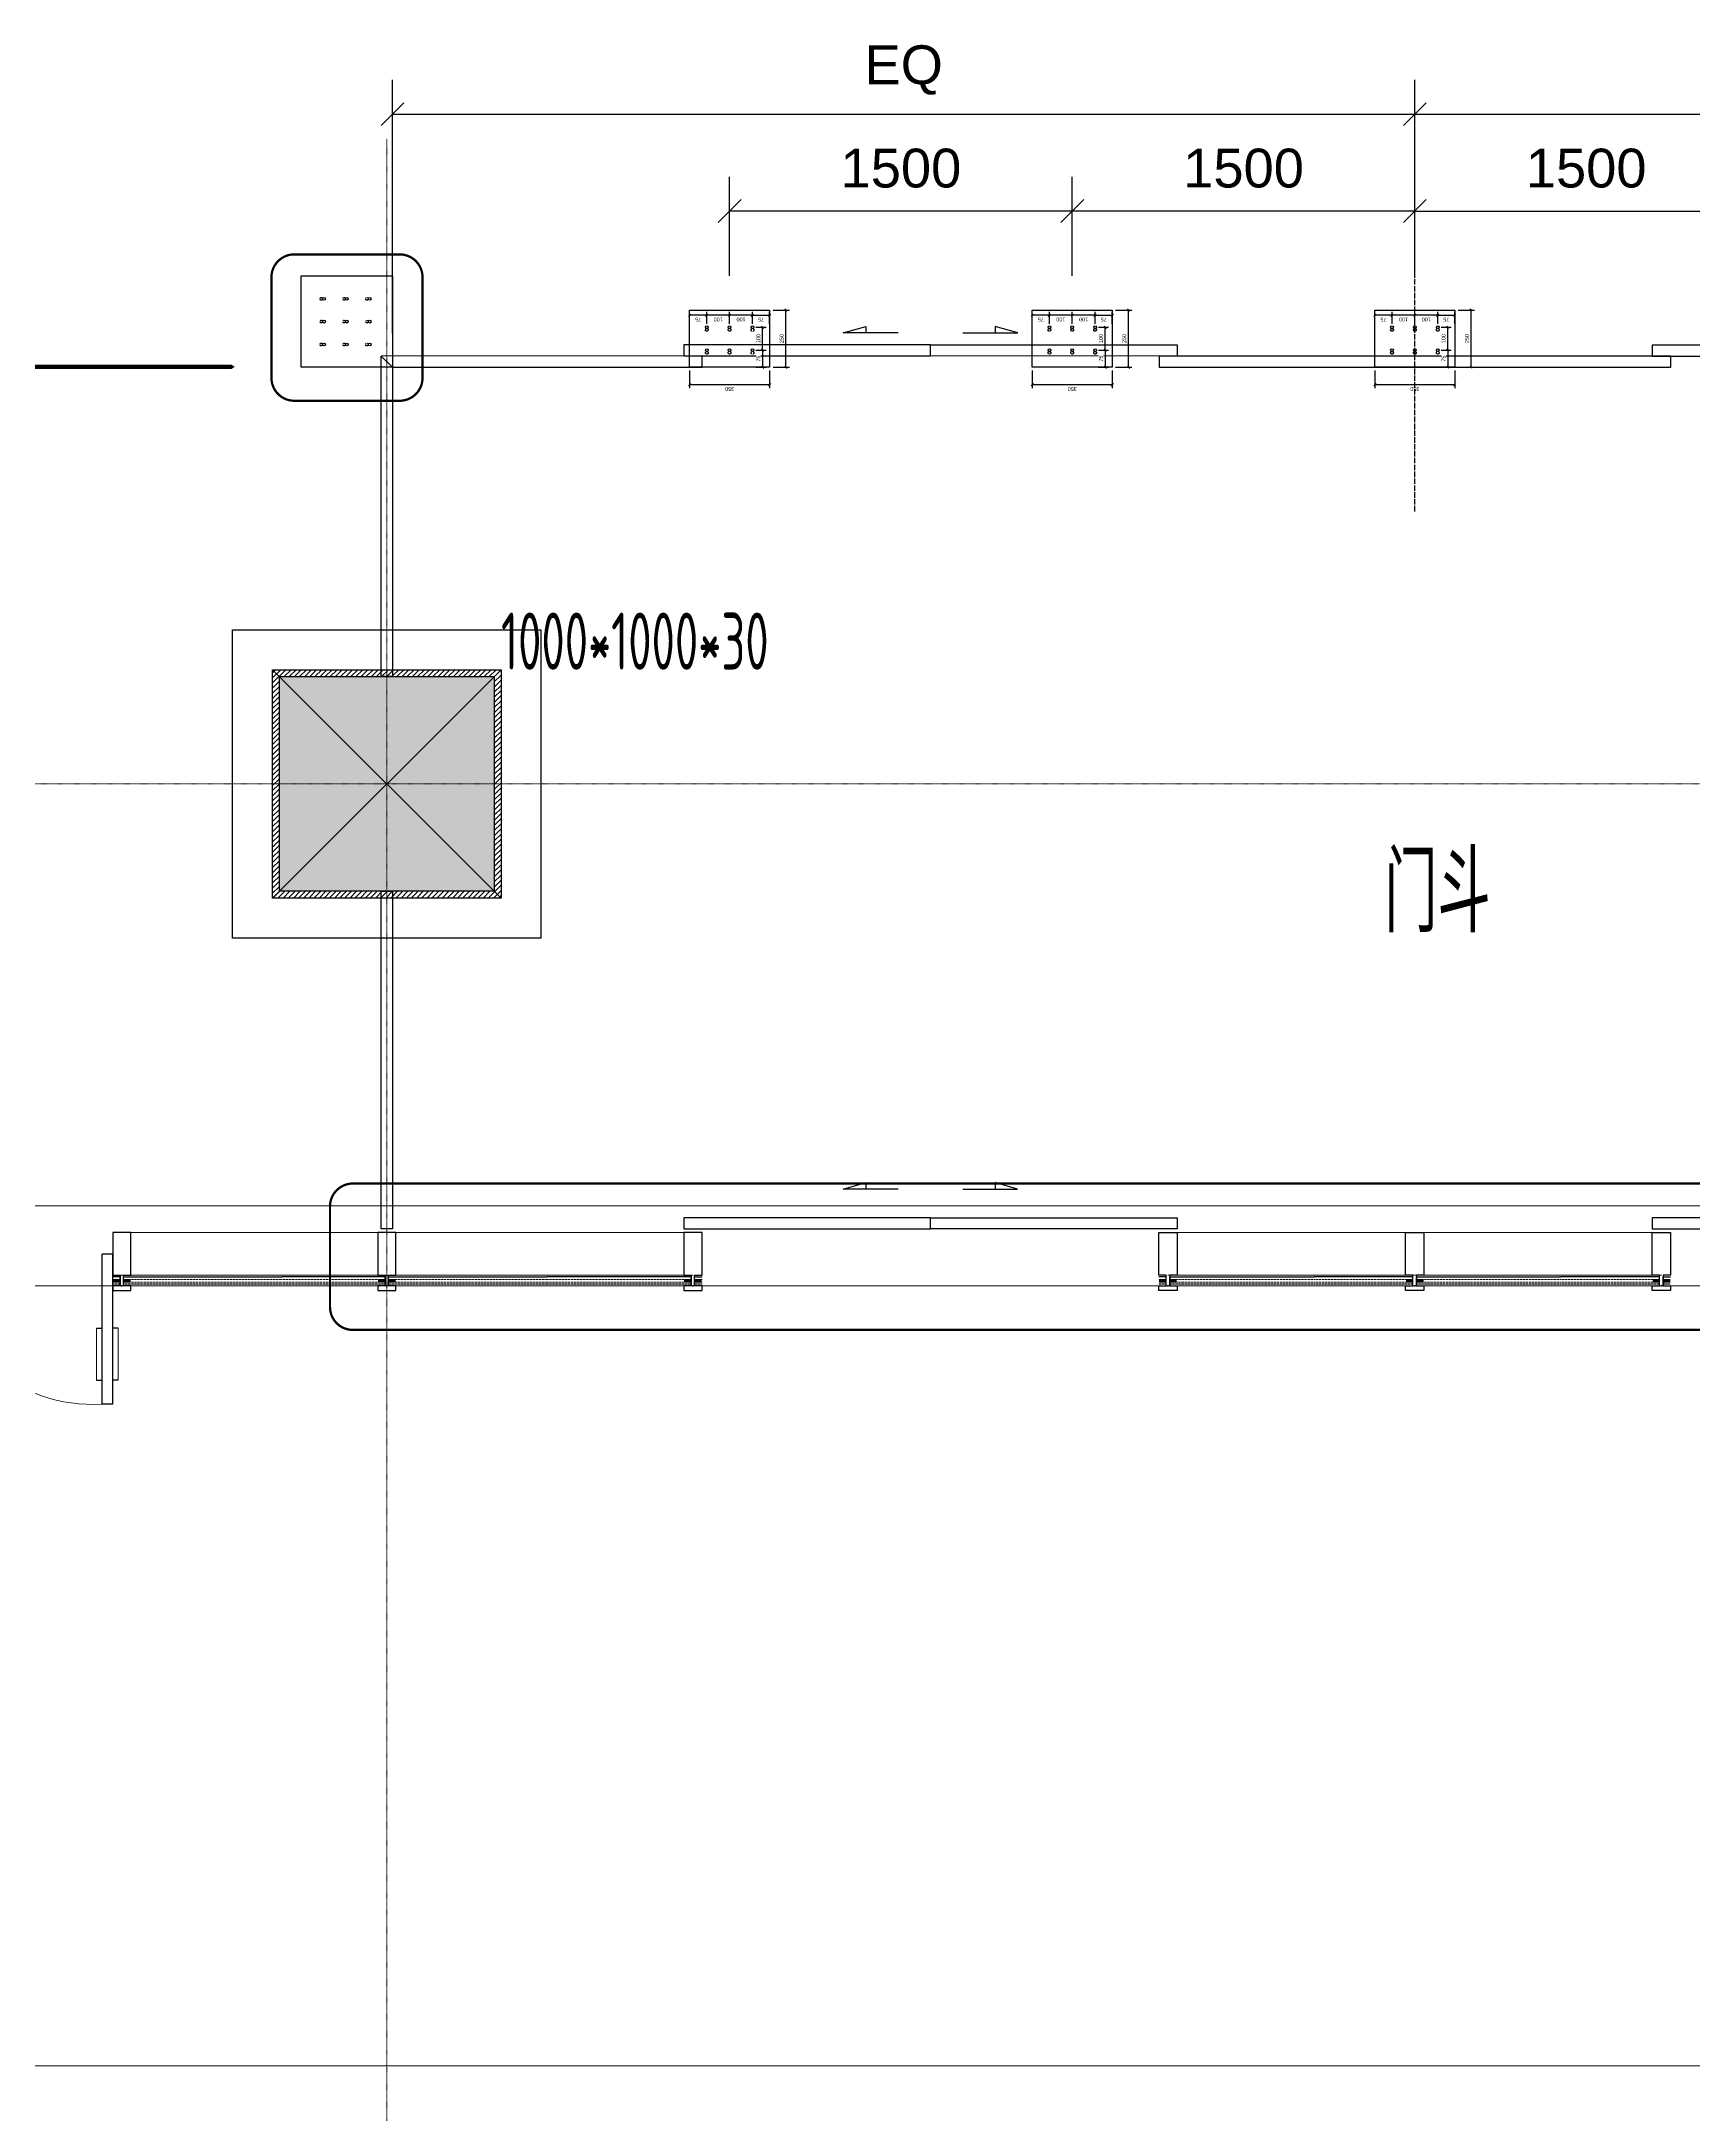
# Model space of a CAD drawing. Header units: millimetres. Extents: x 0 to 119933, y -45162 to 41221.
# Drawn here: x 34033 to 41266, y -37610 to -28532 of the extents above; entities that cross this region are included whole.
import ezdxf

# ---------------------------------------------------------------- set-up
doc = ezdxf.new("R2010")
doc.units = ezdxf.units.MM
for name, pattern in [('ACAD_ISO04W100', [30, 24, -3, 0, -3]), ('CENTER', [2, 1.25, -0.25, 0.25, -0.25]), ('DASHDOT', [1, 0.5, -0.25, 0, -0.25]), ('HIDDEN', [0.375, 0.25, -0.125]), ('PX-GLAZ-F1$0$PX-GLAZ-F1$0$PX-GLAZ-F1$0$DASH', [0.35, 0.25, -0.1])]:
    doc.linetypes.add(name, pattern=pattern)
doc.layers.get('DEFPOINTS').update_dxf_attribs({"color": 166})
for name, color, linetype, lineweight in [('1', 3, 'Continuous', 15), ('_EDO-ALUMINIUM-SECTION', 90, 'Continuous', 30), ('_EDO-ALUMINIUM-VIEW', 94, 'Continuous', 18), ('_EDO-ANNO-TEXT', 7, 'Continuous', 0), ('_EDO-AXES-GRID', 12, 'DASHDOT', 9), ('_EDO-BYOTHERS-HATCH', 252, 'Continuous', 9), ('_EDO-CONCRETE-VIEW', 54, 'Continuous', 18), ('_EDO-GLASS-HIDDEN', 136, 'HIDDEN', 9), ('_EDO-GLASS-SECTION', 130, 'Continuous', 30), ('_EDO-GLASS-VIEW', 134, 'Continuous', 18)]:
    doc.layers.add(name, color=color, linetype=linetype, lineweight=lineweight)
for name, color, linetype in [('F_CNTR', 1, 'ACAD_ISO04W100'), ('F_STEL', 3, 'Continuous'), ('T1-COLS-F2$0$0S-COLS-HATCH', 8, 'Continuous'), ('T1-COLS-F2$0$0S-SCOLS-LINE', 2, 'Continuous'), ('TWES', 2, 'Continuous')]:
    doc.layers.add(name, color=color, linetype=linetype)
doc.layers.add('T1-COLS-F2$0$0-COLS-定位用', color=21, linetype='Continuous', plot=False)
doc.styles.add('Arial', font='arial.ttf')
doc.styles.add('PX-PLAN-F1-T1$0$XD2008', font='xd-hzs.shx', dxfattribs={"width": 0.7, "bigfont": 'xd-hztxt.shx'})
doc.styles.add('T1-COLS-F2$0$XD2008', font='xd-hzs.shx', dxfattribs={"width": 0.7, "bigfont": 'xd-hztxt.shx'})
doc.dimstyles.new('100 of Arup4', dxfattribs={"dimscale": 100, "dimtxt": 1.7, "dimasz": 1, "dimexe": 1.5, "dimexo": 1.5, "dimgap": 1, "dimtad": 1, "dimdec": 1, "dimdsep": 46, "dimtxsty": 'Arial', "dimblk": 'OBLIQUE', "dimcen": 0, "dimclrd": 1, "dimclre": 1, "dimclrt": 7, "dimadec": 0, "dimazin": 0, "dimtfac": 1, "dimtdec": 1, "dimtix": 1, "dimtofl": 0, "dimtmove": 2, "dimatfit": 3, "dimfxl": 5, "dimtfill": 1, "dimtolj": 1, "dimtzin": 0, "dimlwd": -1, "dimlwe": -1, "dimarcsym": 0})
doc.dimstyles.new('10x of Arup4', dxfattribs={"dimscale": 10, "dimtxt": 1.7, "dimasz": 1, "dimexe": 1.5, "dimexo": 1.5, "dimgap": 1, "dimtad": 1, "dimdec": 1, "dimdsep": 46, "dimtxsty": 'Arial', "dimblk": 'OBLIQUE', "dimcen": 0, "dimclrd": 1, "dimclre": 1, "dimclrt": 7, "dimadec": 0, "dimazin": 0, "dimtfac": 1, "dimtdec": 1, "dimtix": 1, "dimtofl": 0, "dimtmove": 2, "dimatfit": 3, "dimfxl": 5, "dimtfill": 1, "dimtolj": 1, "dimtzin": 0, "dimlwd": -1, "dimlwe": -1, "dimarcsym": 0})

# ---------------------------------------------------------------- blocks, each defined once
blk = doc.blocks.new('PX-GLAZ-F1$0$PX-GLAZ-F1$0$$DorLib2D$00000011')
for p, q in [((-0.5333, 0.4576), (-0.5333, -0.009)), ((-0.5333, 0.4576), (-0.5, 0.4576)), ((-0.5, 0.4576), (-0.5, -0.009)), ((0.5001, 0.4709), (0.5001, 0.0042)), ((0.5334, 0.4709), (0.5001, 0.4709)), ((0.5334, 0.4709), (0.5334, 0.0042)), ((0.4834, 0.3962), (0.5001, 0.3962)), ((0.5501, 0.3962), (0.5334, 0.3962)), ((-0.55, 0.3829), (-0.5333, 0.3829)), ((-0.4833, 0.3829), (-0.5, 0.3829)), ((-0.55, 0.2213), (-0.5333, 0.2213)), ((-0.4833, 0.2213), (-0.5, 0.2213)), ((0.4834, 0.2346), (0.5001, 0.2346)), ((0.5501, 0.2346), (0.5334, 0.2346)), ((0.5334, 0.0042), (0.5001, 0.0042)), ((-0.5333, -0.009), (-0.5, -0.009))]:
    blk.add_line(p, q)
at = {"lineweight": 13}
for p, q in [((0.4834, 0.3962), (0.4834, 0.2346)), ((0.5501, 0.3962), (0.5501, 0.2346)), ((-0.55, 0.3829), (-0.55, 0.2213)), ((-0.4833, 0.3829), (-0.4833, 0.2213))]:
    blk.add_line(p, q, dxfattribs=at)
for centre, radius, start, end in [((-0.4495, 0.0109, 0.0012), 0.4496, 359.14966, 96.44547), ((0.4685, 0.0035), 0.4685, 86.13105, 179.90772)]:
    blk.add_arc(centre, radius, start, end, dxfattribs=at)
blk = doc.blocks.new('20220927.153045')
at = {"layer": 'T1-COLS-F2$0$0S-COLS-HATCH'}
h = blk.add_hatch(dxfattribs=at)
h.set_pattern_fill('ANSI31', color=256, scale=5)
h.paths.add_polyline_path([(-470, 470), (470, 470), (470, -470), (-470, -470)], flags=16)
h.paths.add_polyline_path([(-500, 500), (500, 500), (500, -500), (-500, -500)])
h = blk.add_hatch(color=256, dxfattribs=at)
h.dxf.hatch_style = 1
h.paths.add_polyline_path([(-470, 470), (470, 470), (470, -470), (-470, -470)])
at = {"layer": 'DEFPOINTS', "color": 8}
blk.add_lwpolyline([(-675, 675), (675, 675), (675, -675), (-675, -675)], close=True, dxfattribs=at)
at = {"layer": 'T1-COLS-F2$0$0-COLS-定位用'}
for p, q in [((-500, -500), (500, 500)), ((-500, 500), (500, -500))]:
    blk.add_line(p, q, dxfattribs=at)
at = {"layer": 'T1-COLS-F2$0$0S-SCOLS-LINE'}
for points in [[(-500, 500), (500, 500), (500, -500), (-500, -500)], [(-470, 470), (470, 470), (470, -470), (-470, -470)]]:
    blk.add_lwpolyline(points, close=True, dxfattribs=at)
at = {"layer": 'DEFPOINTS', "insert": (500, 500), "char_height": 250, "attachment_point": 7, "style": 'T1-COLS-F2$0$XD2008'}
blk.add_mtext('\\A1;1000*1000*30', dxfattribs=at)
blk = doc.blocks.new('dw')
at = {"layer": 'TWES'}
h = blk.add_hatch(color=7, dxfattribs=at)
h.paths.add_polyline_path([(0, 1.5, 0.414214), (-1.5, 0), (0, 0)])
h.paths.add_polyline_path([(1.5, 0), (0, 0), (0, -1.5, 0.414214)])
at = {"layer": '1', "ltscale": 0.1}
for p, q in [((2.5, 0), (-2.5, 0)), ((0, 2.5), (0, -2.5))]:
    blk.add_line(p, q, dxfattribs=at)
blk.add_circle((0, 0), 1.5, dxfattribs=at)
blk = doc.blocks.new('*U416')
at = {"layer": '_EDO-BYOTHERS-HATCH'}
h = blk.add_hatch(color=256, dxfattribs=at)
h.dxf.hatch_style = 1
h.paths.add_polyline_path([(16, 7.5), (28, 7.5), (28, 36.5), (16, 36.5)])
h = blk.add_hatch(color=256, dxfattribs=at)
h.dxf.hatch_style = 1
h.paths.add_polyline_path([(16, -36.5), (28, -36.5), (28, -7.5), (16, -7.5)])
at = {"layer": '_EDO-ALUMINIUM-SECTION'}
blk.add_lwpolyline([(46, 7.5), (46, 40), (233.1, 40), (233.1, -40), (46, -40), (46, -7.5), (0, -7.5), (0, -40), (-20, -40), (-20, 40), (0, 40), (0, 7.5)], close=True, dxfattribs=at)
at = {"layer": '_EDO-BYOTHERS-HATCH', "elevation": 0}
for points in [[(28, 36.5), (16, 36.5), (16, 7.5), (28, 7.5)], [(28, -36.5), (16, -36.5), (16, -7.5), (28, -7.5)]]:
    blk.add_lwpolyline(points, close=True, dxfattribs=at)
at = {"layer": '_EDO-GLASS-HIDDEN'}
for p, q in [((0, 7.5), (0, 40)), ((6.5, 7.5), (6.5, 40)), ((8, 7.5), (8, 40)), ((16, 7.5), (16, 40)), ((28, 7.5), (28, 40)), ((0, -7.5), (0, -640)), ((6.5, -7.5), (6.5, -640)), ((8, -7.5), (8, -640)), ((16, -7.5), (16, -640)), ((28, -7.5), (28, -640))]:
    blk.add_line(p, q, dxfattribs=at)
at = {"layer": '_EDO-GLASS-HIDDEN', "const_width": 1.52, "elevation": 0}
for points in [[(7.2, 40), (7.2, 7.5)], [(7.3, -640), (7.2, -7.5)]]:
    blk.add_lwpolyline(points, dxfattribs=at)
at = {"layer": '_EDO-GLASS-SECTION'}
for p, q in [((0, 7.5), (38.5, 7.5)), ((0, 1.5, 0), (0, -1.5, 0)), ((38.5, 7.5), (38.5, 40)), ((-2.5, 0, 0), (0.5, 0, 0)), ((0, -7.5), (38.5, -7.5)), ((38.5, -7.5), (38.6, -640))]:
    blk.add_line(p, q, dxfattribs=at)
at = {"layer": '_EDO-GLASS-SECTION', "rotation": 270}
blk.add_blockref('dw', (0, 0, 0), dxfattribs=at)
blk = doc.blocks.new('*U417')
at = {"layer": '_EDO-BYOTHERS-HATCH'}
h = blk.add_hatch(color=256, dxfattribs=at)
h.dxf.hatch_style = 1
h.paths.add_polyline_path([(16, 7.5), (28, 7.5), (28, 36.5), (16, 36.5)])
h = blk.add_hatch(color=256, dxfattribs=at)
h.dxf.hatch_style = 1
h.paths.add_polyline_path([(16, -36.5), (28, -36.5), (28, -7.5), (16, -7.5)])
at = {"layer": '_EDO-ALUMINIUM-SECTION'}
blk.add_lwpolyline([(46, 7.5), (46, 40), (233.1, 40), (233.1, -40), (46, -40), (46, -7.5), (0, -7.5), (0, -40), (-20, -40), (-20, 40), (0, 40), (0, 7.5)], close=True, dxfattribs=at)
at = {"layer": '_EDO-BYOTHERS-HATCH', "elevation": 0}
for points in [[(28, 36.5), (16, 36.5), (16, 7.5), (28, 7.5)], [(28, -36.5), (16, -36.5), (16, -7.5), (28, -7.5)]]:
    blk.add_lwpolyline(points, close=True, dxfattribs=at)
at = {"layer": '_EDO-GLASS-HIDDEN'}
for p, q in [((0, 7.5), (0, 440)), ((6.5, 7.5), (6.5, 440)), ((8, 7.5), (8, 440)), ((16, 7.5), (16, 440)), ((28, 7.5), (28, 440)), ((0, -7.5), (0, -640)), ((6.5, -7.5), (6.5, -640)), ((8, -7.5), (8, -640)), ((16, -7.5), (16, -640)), ((28, -7.5), (28, -640))]:
    blk.add_line(p, q, dxfattribs=at)
at = {"layer": '_EDO-GLASS-HIDDEN', "const_width": 1.52, "elevation": 0}
for points in [[(7.2, 440), (7.2, 7.5)], [(7.3, -640), (7.2, -7.5)]]:
    blk.add_lwpolyline(points, dxfattribs=at)
at = {"layer": '_EDO-GLASS-SECTION'}
for p, q in [((38.5, 7.5), (38.5, 440)), ((0, 7.5), (38.5, 7.5)), ((0, 1.5, 0), (0, -1.5, 0)), ((-2.5, 0, 0), (0.5, 0, 0)), ((0, -7.5), (38.5, -7.5)), ((38.5, -7.5), (38.6, -640))]:
    blk.add_line(p, q, dxfattribs=at)
at = {"layer": '_EDO-GLASS-SECTION', "rotation": 270}
blk.add_blockref('dw', (0, 0, 0), dxfattribs=at)
blk = doc.blocks.new('*U414')
at = {"layer": '_EDO-BYOTHERS-HATCH'}
h = blk.add_hatch(color=256, dxfattribs=at)
h.dxf.hatch_style = 1
h.paths.add_polyline_path([(16, 7.5), (28, 7.5), (28, 36.5), (16, 36.5)])
h = blk.add_hatch(color=256, dxfattribs=at)
h.dxf.hatch_style = 1
h.paths.add_polyline_path([(16, -36.5), (28, -36.5), (28, -7.5), (16, -7.5)])
at = {"layer": '_EDO-ALUMINIUM-SECTION'}
blk.add_lwpolyline([(46, 7.5), (46, 40), (233.1, 40), (233.1, -40), (46, -40), (46, -7.5), (0, -7.5), (0, -40), (-20, -40), (-20, 40), (0, 40), (0, 7.5)], close=True, dxfattribs=at)
at = {"layer": '_EDO-BYOTHERS-HATCH', "elevation": 0}
for points in [[(28, 36.5), (16, 36.5), (16, 7.5), (28, 7.5)], [(28, -36.5), (16, -36.5), (16, -7.5), (28, -7.5)]]:
    blk.add_lwpolyline(points, close=True, dxfattribs=at)
at = {"layer": '_EDO-GLASS-HIDDEN'}
for p, q in [((0, 7.5), (0, 700)), ((6.5, 7.5), (6.4, 700)), ((8, 7.5), (8, 700)), ((16, 7.5), (16, 700)), ((28, 7.5), (28, 700)), ((0, -7.5), (0, -40)), ((6.5, -7.5), (6.5, -40)), ((8, -7.5), (8, -40)), ((16, -7.5), (16, -40)), ((28, -7.5), (28, -40))]:
    blk.add_line(p, q, dxfattribs=at)
at = {"layer": '_EDO-GLASS-HIDDEN', "const_width": 1.52, "elevation": 0}
for points in [[(7.2, 700), (7.2, 7.5)], [(7.2, -40), (7.2, -7.5)]]:
    blk.add_lwpolyline(points, dxfattribs=at)
at = {"layer": '_EDO-GLASS-SECTION'}
for p, q in [((38.5, 7.5), (38.5, 700)), ((0, 7.5), (38.5, 7.5)), ((0, 1.5, 0), (0, -1.5, 0)), ((-2.5, 0, 0), (0.5, 0, 0)), ((0, -7.5), (38.5, -7.5)), ((38.5, -7.5), (38.5, -40))]:
    blk.add_line(p, q, dxfattribs=at)
at = {"layer": '_EDO-GLASS-SECTION', "rotation": 270}
blk.add_blockref('dw', (0, 0, 0), dxfattribs=at)
blk = doc.blocks.new('*U415')
at = {"layer": '_EDO-BYOTHERS-HATCH'}
h = blk.add_hatch(color=256, dxfattribs=at)
h.dxf.hatch_style = 1
h.paths.add_polyline_path([(16, 7.5), (28, 7.5), (28, 36.5), (16, 36.5)])
h = blk.add_hatch(color=256, dxfattribs=at)
h.dxf.hatch_style = 1
h.paths.add_polyline_path([(16, -36.5), (28, -36.5), (28, -7.5), (16, -7.5)])
at = {"layer": '_EDO-ALUMINIUM-SECTION'}
blk.add_lwpolyline([(46, 7.5), (46, 40), (233.1, 40), (233.1, -40), (46, -40), (46, -7.5), (0, -7.5), (0, -40), (-20, -40), (-20, 40), (0, 40), (0, 7.5)], close=True, dxfattribs=at)
at = {"layer": '_EDO-BYOTHERS-HATCH', "elevation": 0}
for points in [[(28, 36.5), (16, 36.5), (16, 7.5), (28, 7.5)], [(28, -36.5), (16, -36.5), (16, -7.5), (28, -7.5)]]:
    blk.add_lwpolyline(points, close=True, dxfattribs=at)
at = {"layer": '_EDO-GLASS-HIDDEN'}
for p, q in [((0, 7.5), (0, 700)), ((6.5, 7.5), (6.4, 700)), ((8, 7.5), (8, 700)), ((16, 7.5), (16, 700)), ((28, 7.5), (28, 700)), ((0, -7.5), (0, -460)), ((6.5, -7.5), (6.5, -460)), ((8, -7.5), (8, -460)), ((16, -7.5), (16, -460)), ((28, -7.5), (28, -460))]:
    blk.add_line(p, q, dxfattribs=at)
at = {"layer": '_EDO-GLASS-HIDDEN', "const_width": 1.52, "elevation": 0}
for points in [[(7.2, 700), (7.2, 7.5)], [(7.3, -460), (7.2, -7.5)]]:
    blk.add_lwpolyline(points, dxfattribs=at)
at = {"layer": '_EDO-GLASS-SECTION'}
for p, q in [((38.5, 7.5), (38.5, 700)), ((0, 7.5), (38.5, 7.5)), ((0, 1.5, 0), (0, -1.5, 0)), ((-2.5, 0, 0), (0.5, 0, 0)), ((0, -7.5), (38.5, -7.5)), ((38.5, -7.5), (38.5, -460))]:
    blk.add_line(p, q, dxfattribs=at)
at = {"layer": '_EDO-GLASS-SECTION', "rotation": 270}
blk.add_blockref('dw', (0, 0, 0), dxfattribs=at)
blk = doc.blocks.new('*U418')
at = {"layer": '_EDO-BYOTHERS-HATCH'}
h = blk.add_hatch(color=256, dxfattribs=at)
h.dxf.hatch_style = 1
h.paths.add_polyline_path([(16, 7.5), (28, 7.5), (28, 36.5), (16, 36.5)])
h = blk.add_hatch(color=256, dxfattribs=at)
h.dxf.hatch_style = 1
h.paths.add_polyline_path([(16, -36.5), (28, -36.5), (28, -7.5), (16, -7.5)])
at = {"layer": '_EDO-ALUMINIUM-SECTION'}
blk.add_lwpolyline([(46, 7.5), (46, 40), (233.1, 40), (233.1, -40), (46, -40), (46, -7.5), (0, -7.5), (0, -40), (-20, -40), (-20, 40), (0, 40), (0, 7.5)], close=True, dxfattribs=at)
at = {"layer": '_EDO-BYOTHERS-HATCH', "elevation": 0}
for points in [[(28, 36.5), (16, 36.5), (16, 7.5), (28, 7.5)], [(28, -36.5), (16, -36.5), (16, -7.5), (28, -7.5)]]:
    blk.add_lwpolyline(points, close=True, dxfattribs=at)
at = {"layer": '_EDO-GLASS-HIDDEN'}
for p, q in [((0, 7.5), (0, 440)), ((6.5, 7.5), (6.5, 440)), ((8, 7.5), (8, 440)), ((16, 7.5), (16, 440)), ((28, 7.5), (28, 440)), ((0, -7.5), (0, -40)), ((6.5, -7.5), (6.5, -40)), ((8, -7.5), (8, -40)), ((16, -7.5), (16, -40)), ((28, -7.5), (28, -40))]:
    blk.add_line(p, q, dxfattribs=at)
at = {"layer": '_EDO-GLASS-HIDDEN', "const_width": 1.52, "elevation": 0}
for points in [[(7.2, 440), (7.2, 7.5)], [(7.2, -40), (7.2, -7.5)]]:
    blk.add_lwpolyline(points, dxfattribs=at)
at = {"layer": '_EDO-GLASS-SECTION'}
for p, q in [((38.5, 7.5), (38.5, 440)), ((0, 7.5), (38.5, 7.5)), ((0, 1.5, 0), (0, -1.5, 0)), ((-2.5, 0, 0), (0.5, 0, 0)), ((0, -7.5), (38.5, -7.5)), ((38.5, -7.5), (38.5, -40))]:
    blk.add_line(p, q, dxfattribs=at)
at = {"layer": '_EDO-GLASS-SECTION', "rotation": 270}
blk.add_blockref('dw', (0, 0, 0), dxfattribs=at)
blk = doc.blocks.new('A$C5d56110d')
at = {"layer": 'F_STEL'}
blk.add_lwpolyline([(0, 0), (400, 0), (400, -400), (0, -400)], close=True, dxfattribs=at)
at = {"layer": 'F_STEL', "color": 8, "linetype": 'HIDDEN'}
for centre in [(88, -100), (188, -100), (288, -100), (88, -200), (188, -200), (288, -200), (88, -300), (188, -300), (288, -300)]:
    blk.add_circle(centre, 6, dxfattribs=at)
at = {"layer": 'F_STEL'}
for centre in [(100, -100), (200, -100), (300, -100), (100, -200), (200, -200), (300, -200), (100, -300), (200, -300), (300, -300)]:
    blk.add_circle(centre, 6, dxfattribs=at)
blk = doc.blocks.new('_OBLIQUE')
at = {"color": 0, "linetype": 'ByBlock'}
blk.add_line((-0.5, -0.5), (0.5, 0.5), dxfattribs=at)
blk = doc.blocks.new('*D424')
at = {"color": 1, "linetype": 'Continuous', "transparency": 16777216}
for p, q in [((71023.9, -5763.4), (70947.3, -5763.4)), ((70962.3, -5763.4), (70962.3, -6113.4)), ((71023.9, -6113.4), (70947.3, -6113.4))]:
    blk.add_line(p, q, dxfattribs=at)
at = {"layer": 'DEFPOINTS', "color": 0, "transparency": 16777216}
for p in [(71038.9, -5763.4, 49429.3), (70962.3, -6113.4), (71038.9, -6113.4, 49429.3)]:
    blk.add_point(p, dxfattribs=at)
at = {"color": 1, "transparency": 16777216, "xscale": 10, "yscale": 10, "zscale": 10}
for p, rotation in [((70962.3, -5763.4), 90), ((70962.3, -6113.4), 270)]:
    blk.add_blockref('_OBLIQUE', p, dxfattribs=dict(at, rotation=rotation))
at = {"color": 7, "transparency": 16777216, "insert": (70943.6, -5938.4), "char_height": 17, "attachment_point": 5, "rotation": 90, "style": 'Arial', "bg_fill": 3, "box_fill_scale": 1.1, "bg_fill_color": 256, "bg_fill_true_color": 13158600, "bg_fill_transparency": 0}
blk.add_mtext('\\A1;350', dxfattribs=at)
blk = doc.blocks.new('*D425')
at = {"color": 1, "linetype": 'Continuous', "transparency": 16777216}
for p, q in [((71038.9, -6128.4), (71038.9, -6199.8)), ((71288.9, -6128.4), (71288.9, -6199.8)), ((71038.9, -6184.8), (71288.9, -6184.8))]:
    blk.add_line(p, q, dxfattribs=at)
at = {"layer": 'DEFPOINTS', "color": 0, "transparency": 16777216}
for p in [(71038.9, -6113.4, 49429.3), (71288.9, -6113.4, 49429.3), (71288.9, -6184.8)]:
    blk.add_point(p, dxfattribs=at)
at = {"color": 1, "transparency": 16777216, "xscale": 10, "yscale": 10, "zscale": 10, "rotation": 180}
blk.add_blockref('_OBLIQUE', (71038.9, -6184.8), dxfattribs=at)
at = {"color": 1, "transparency": 16777216, "xscale": 10, "yscale": 10, "zscale": 10}
blk.add_blockref('_OBLIQUE', (71288.9, -6184.8), dxfattribs=at)
at = {"color": 7, "transparency": 16777216, "insert": (71163.9, -6166.1), "char_height": 17, "attachment_point": 5, "style": 'Arial', "bg_fill": 3, "box_fill_scale": 1.1, "bg_fill_color": 256, "bg_fill_true_color": 13158600, "bg_fill_transparency": 0}
blk.add_mtext('\\A1;250', dxfattribs=at)
blk = doc.blocks.new('*D426')
at = {"color": 1, "linetype": 'Continuous', "transparency": 16777216}
for p, q in [((71228.9, -5938.4), (71281.4, -5938.4)), ((71266.4, -6038.4), (71266.4, -5938.4)), ((71228.9, -6038.4), (71281.4, -6038.4))]:
    blk.add_line(p, q, dxfattribs=at)
at = {"color": 1, "transparency": 16777216, "xscale": 10, "yscale": 10, "zscale": 10}
for p, rotation in [((71266.4, -5938.4), 90), ((71266.4, -6038.4), 270)]:
    blk.add_blockref('_OBLIQUE', p, dxfattribs=dict(at, rotation=rotation))
at = {"color": 7, "transparency": 16777216, "insert": (71247.7, -5988.4), "char_height": 17, "attachment_point": 5, "rotation": 90, "style": 'Arial', "bg_fill": 3, "box_fill_scale": 1.1, "bg_fill_color": 256, "bg_fill_true_color": 13158600, "bg_fill_transparency": 0}
blk.add_mtext('\\A1;100', dxfattribs=at)
at = {"layer": 'DEFPOINTS', "color": 0, "transparency": 16777216}
for p in [(71213.9, -5938.4, 49429.3), (71266.4, -5938.4), (71213.9, -6038.4, 49429.3)]:
    blk.add_point(p, dxfattribs=at)
blk = doc.blocks.new('*D427')
at = {"color": 1, "linetype": 'Continuous', "transparency": 16777216}
for p, q in [((71228.9, -5838.4), (71281.4, -5838.4)), ((71266.4, -5938.4), (71266.4, -5838.4)), ((71228.9, -5938.4), (71281.4, -5938.4))]:
    blk.add_line(p, q, dxfattribs=at)
at = {"color": 1, "transparency": 16777216, "xscale": 10, "yscale": 10, "zscale": 10}
for p, rotation in [((71266.4, -5838.4), 90), ((71266.4, -5938.4), 270)]:
    blk.add_blockref('_OBLIQUE', p, dxfattribs=dict(at, rotation=rotation))
at = {"color": 7, "transparency": 16777216, "insert": (71247.7, -5888.4), "char_height": 17, "attachment_point": 5, "rotation": 90, "style": 'Arial', "bg_fill": 3, "box_fill_scale": 1.1, "bg_fill_color": 256, "bg_fill_true_color": 13158600, "bg_fill_transparency": 0}
blk.add_mtext('\\A1;100', dxfattribs=at)
at = {"layer": 'DEFPOINTS', "color": 0, "transparency": 16777216}
for p in [(71213.9, -5838.4, 49429.3), (71266.4, -5838.4), (71213.9, -5938.4, 49429.3)]:
    blk.add_point(p, dxfattribs=at)
blk = doc.blocks.new('*D428')
at = {"color": 1, "linetype": 'Continuous', "transparency": 16777216}
for p, q in [((71228.6, -5763.4), (71281.4, -5763.4)), ((71266.4, -5838.4), (71266.4, -5763.4)), ((71228.9, -5838.4), (71281.4, -5838.4))]:
    blk.add_line(p, q, dxfattribs=at)
at = {"color": 1, "transparency": 16777216, "xscale": 10, "yscale": 10, "zscale": 10}
for p, rotation in [((71266.4, -5763.4), 90), ((71266.4, -5838.4), 270)]:
    blk.add_blockref('_OBLIQUE', p, dxfattribs=dict(at, rotation=rotation))
at = {"color": 7, "transparency": 16777216, "insert": (71247.8, -5800.9), "char_height": 17, "attachment_point": 5, "rotation": 90, "style": 'Arial', "bg_fill": 3, "box_fill_scale": 1.1, "bg_fill_color": 256, "bg_fill_true_color": 13158600, "bg_fill_transparency": 0}
blk.add_mtext('\\A1;75', dxfattribs=at)
at = {"layer": 'DEFPOINTS', "color": 0, "transparency": 16777216}
for p in [(71213.6, -5763.4, 49429.3), (71266.4, -5763.4), (71213.9, -5838.4, 49429.3)]:
    blk.add_point(p, dxfattribs=at)
blk = doc.blocks.new('*D429')
at = {"color": 1, "linetype": 'Continuous', "transparency": 16777216}
for p, q in [((71228.9, -6038.4), (71281.4, -6038.4)), ((71266.4, -6038.4), (71266.4, -6113.4)), ((71228.9, -6113.4), (71281.4, -6113.4))]:
    blk.add_line(p, q, dxfattribs=at)
at = {"color": 1, "transparency": 16777216, "xscale": 10, "yscale": 10, "zscale": 10}
for p, rotation in [((71266.4, -6038.4), 90), ((71266.4, -6113.4), 270)]:
    blk.add_blockref('_OBLIQUE', p, dxfattribs=dict(at, rotation=rotation))
at = {"color": 7, "transparency": 16777216, "insert": (71247.8, -6075.9), "char_height": 17, "attachment_point": 5, "rotation": 90, "style": 'Arial', "bg_fill": 3, "box_fill_scale": 1.1, "bg_fill_color": 256, "bg_fill_true_color": 13158600, "bg_fill_transparency": 0}
blk.add_mtext('\\A1;75', dxfattribs=at)
at = {"layer": 'DEFPOINTS', "color": 0, "transparency": 16777216}
for p in [(71213.9, -6038.4, 49429.3), (71213.9, -6113.4, 49429.3), (71266.4, -6113.4)]:
    blk.add_point(p, dxfattribs=at)
blk = doc.blocks.new('*D430')
at = {"color": 1, "linetype": 'Continuous', "transparency": 16777216}
for p, q in [((71038.9, -6053.4), (71038.9, -6097.8)), ((71113.9, -6053.4), (71113.9, -6097.8)), ((71113.9, -6082.8), (71038.9, -6082.8))]:
    blk.add_line(p, q, dxfattribs=at)
at = {"color": 1, "transparency": 16777216, "xscale": 10, "yscale": 10, "zscale": 10, "rotation": 180}
blk.add_blockref('_OBLIQUE', (71038.9, -6082.8), dxfattribs=at)
at = {"color": 1, "transparency": 16777216, "xscale": 10, "yscale": 10, "zscale": 10}
blk.add_blockref('_OBLIQUE', (71113.9, -6082.8), dxfattribs=at)
at = {"color": 7, "transparency": 16777216, "insert": (71076.4, -6064.1), "char_height": 17, "attachment_point": 5, "style": 'Arial', "bg_fill": 3, "box_fill_scale": 1.1, "bg_fill_color": 256, "bg_fill_true_color": 13158600, "bg_fill_transparency": 0}
blk.add_mtext('\\A1;75', dxfattribs=at)
at = {"layer": 'DEFPOINTS', "color": 0, "transparency": 16777216}
for p in [(71038.9, -6038.4, 49429.3), (71113.9, -6038.4, 49429.3), (71038.9, -6082.8)]:
    blk.add_point(p, dxfattribs=at)
blk = doc.blocks.new('*D431')
at = {"color": 1, "linetype": 'Continuous', "transparency": 16777216}
for p, q in [((71113.9, -6053.4), (71113.9, -6097.8)), ((71213.9, -6053.4), (71213.9, -6097.8)), ((71113.9, -6082.8), (71213.9, -6082.8))]:
    blk.add_line(p, q, dxfattribs=at)
at = {"color": 1, "transparency": 16777216, "xscale": 10, "yscale": 10, "zscale": 10, "rotation": 180}
blk.add_blockref('_OBLIQUE', (71113.9, -6082.8), dxfattribs=at)
at = {"color": 1, "transparency": 16777216, "xscale": 10, "yscale": 10, "zscale": 10}
blk.add_blockref('_OBLIQUE', (71213.9, -6082.8), dxfattribs=at)
at = {"color": 7, "transparency": 16777216, "insert": (71163.9, -6064.1), "char_height": 17, "attachment_point": 5, "style": 'Arial', "bg_fill": 3, "box_fill_scale": 1.1, "bg_fill_color": 256, "bg_fill_true_color": 13158600, "bg_fill_transparency": 0}
blk.add_mtext('\\A1;100', dxfattribs=at)
at = {"layer": 'DEFPOINTS', "color": 0, "transparency": 16777216}
for p in [(71113.9, -6038.4, 49429.3), (71213.9, -6038.4, 49429.3), (71213.9, -6082.8)]:
    blk.add_point(p, dxfattribs=at)
blk = doc.blocks.new('*D434')
at = {"color": 1, "linetype": 'Continuous', "transparency": 16777216}
for p, q in [((35570.5, -29808.8), (35570.5, -28700.4)), ((40046.3, -29367.5), (40046.3, -28700.4)), ((35570.5, -28850.4), (40046.3, -28850.4))]:
    blk.add_line(p, q, dxfattribs=at)
at = {"layer": 'DEFPOINTS', "color": 0, "transparency": 16777216}
for p in [(40046.3, -28850.4), (40046.3, -29517.5, -49409.8), (35570.5, -29958.8, 39)]:
    blk.add_point(p, dxfattribs=at)
at = {"color": 1, "transparency": 16777216, "xscale": 100, "yscale": 100, "zscale": 100, "rotation": 180}
blk.add_blockref('_OBLIQUE', (35570.5, -28850.4), dxfattribs=at)
at = {"color": 1, "transparency": 16777216, "xscale": 100, "yscale": 100, "zscale": 100}
blk.add_blockref('_OBLIQUE', (40046.3, -28850.4), dxfattribs=at)
at = {"color": 7, "transparency": 16777216, "insert": (37808.4, -28657.3), "char_height": 170, "attachment_point": 5, "style": 'Arial', "bg_fill": 3, "box_fill_scale": 1.1, "bg_fill_color": 256, "bg_fill_true_color": 13158600, "bg_fill_transparency": 0}
blk.add_mtext('\\A1;EQ', dxfattribs=at)
blk = doc.blocks.new('*D435')
at = {"color": 1, "linetype": 'Continuous', "transparency": 16777216}
for p, q in [((40046.3, -29367.5), (40046.3, -28700.4)), ((44545.4, -29809.7), (44545.4, -28700.4)), ((40046.3, -28850.4), (44545.4, -28850.4))]:
    blk.add_line(p, q, dxfattribs=at)
at = {"layer": 'DEFPOINTS', "color": 0, "transparency": 16777216}
for p in [(44545.4, -28850.4), (40046.3, -29517.5, -49409.8), (44545.4, -29959.7, 0)]:
    blk.add_point(p, dxfattribs=at)
at = {"color": 1, "transparency": 16777216, "xscale": 100, "yscale": 100, "zscale": 100, "rotation": 180}
blk.add_blockref('_OBLIQUE', (40046.3, -28850.4), dxfattribs=at)
at = {"color": 1, "transparency": 16777216, "xscale": 100, "yscale": 100, "zscale": 100}
blk.add_blockref('_OBLIQUE', (44545.4, -28850.4), dxfattribs=at)
at = {"color": 7, "transparency": 16777216, "insert": (42295.8, -28657.3), "char_height": 170, "attachment_point": 5, "style": 'Arial', "bg_fill": 3, "box_fill_scale": 1.1, "bg_fill_color": 256, "bg_fill_true_color": 13158600, "bg_fill_transparency": 0}
blk.add_mtext('\\A1;EQ', dxfattribs=at)
blk = doc.blocks.new('*D437')
at = {"color": 1, "linetype": 'Continuous', "transparency": 16777216}
for p, q in [((38546.3, -29558.2), (38546.3, -29124.4)), ((40046.3, -29558.2), (40046.3, -29124.4)), ((40046.3, -29274.4), (38546.3, -29274.4))]:
    blk.add_line(p, q, dxfattribs=at)
at = {"layer": 'DEFPOINTS', "color": 0, "transparency": 16777216}
for p in [(38546.3, -29274.4), (38546.3, -29708.2, 19.5), (40046.3, -29708.2, 19.5)]:
    blk.add_point(p, dxfattribs=at)
at = {"color": 1, "transparency": 16777216, "xscale": 100, "yscale": 100, "zscale": 100, "rotation": 180}
blk.add_blockref('_OBLIQUE', (38546.3, -29274.4), dxfattribs=at)
at = {"color": 1, "transparency": 16777216, "xscale": 100, "yscale": 100, "zscale": 100}
blk.add_blockref('_OBLIQUE', (40046.3, -29274.4), dxfattribs=at)
at = {"color": 7, "transparency": 16777216, "insert": (39296.3, -29087.6), "char_height": 170, "attachment_point": 5, "style": 'Arial', "bg_fill": 3, "box_fill_scale": 1.1, "bg_fill_color": 256, "bg_fill_true_color": 13158600, "bg_fill_transparency": 0}
blk.add_mtext('\\A1;1500', dxfattribs=at)
blk = doc.blocks.new('*D438')
at = {"color": 1, "linetype": 'Continuous', "transparency": 16777216}
for p, q in [((37046.3, -29558.2), (37046.3, -29124.4)), ((38546.3, -29558.2), (38546.3, -29124.4)), ((38546.3, -29274.4), (37046.3, -29274.4))]:
    blk.add_line(p, q, dxfattribs=at)
at = {"layer": 'DEFPOINTS', "color": 0, "transparency": 16777216}
for p in [(37046.3, -29274.4), (37046.3, -29708.2, 19.5), (38546.3, -29708.2, 19.5)]:
    blk.add_point(p, dxfattribs=at)
at = {"color": 1, "transparency": 16777216, "xscale": 100, "yscale": 100, "zscale": 100, "rotation": 180}
blk.add_blockref('_OBLIQUE', (37046.3, -29274.4), dxfattribs=at)
at = {"color": 1, "transparency": 16777216, "xscale": 100, "yscale": 100, "zscale": 100}
blk.add_blockref('_OBLIQUE', (38546.3, -29274.4), dxfattribs=at)
at = {"color": 7, "transparency": 16777216, "insert": (37796.3, -29087.6), "char_height": 170, "attachment_point": 5, "style": 'Arial', "bg_fill": 3, "box_fill_scale": 1.1, "bg_fill_color": 256, "bg_fill_true_color": 13158600, "bg_fill_transparency": 0}
blk.add_mtext('\\A1;1500', dxfattribs=at)
blk = doc.blocks.new('*D439')
at = {"color": 1, "linetype": 'Continuous', "transparency": 16777216}
for p, q in [((40046.3, -29558.2), (40046.3, -29124.4)), ((41546.3, -29558.2), (41546.3, -29124.4)), ((40046.3, -29274.4), (41546.3, -29274.4))]:
    blk.add_line(p, q, dxfattribs=at)
at = {"layer": 'DEFPOINTS', "color": 0, "transparency": 16777216}
for p in [(41546.3, -29274.4), (40046.3, -29708.2, 19.5), (41546.3, -29708.2, 19.5)]:
    blk.add_point(p, dxfattribs=at)
at = {"color": 1, "transparency": 16777216, "xscale": 100, "yscale": 100, "zscale": 100, "rotation": 180}
blk.add_blockref('_OBLIQUE', (40046.3, -29274.4), dxfattribs=at)
at = {"color": 1, "transparency": 16777216, "xscale": 100, "yscale": 100, "zscale": 100}
blk.add_blockref('_OBLIQUE', (41546.3, -29274.4), dxfattribs=at)
at = {"color": 7, "transparency": 16777216, "insert": (40796.3, -29087.6), "char_height": 170, "attachment_point": 5, "style": 'Arial', "bg_fill": 3, "box_fill_scale": 1.1, "bg_fill_color": 256, "bg_fill_true_color": 13158600, "bg_fill_transparency": 0}
blk.add_mtext('\\A1;1500', dxfattribs=at)
blk = doc.blocks.new('A$C53b1911e')
at = {"layer": 'F_STEL'}
blk.add_lwpolyline([(0, 175), (250, 175), (250, -175), (0, -175)], close=True, dxfattribs=at)
at = {"layer": 'F_STEL', "color": 8, "linetype": 'HIDDEN'}
for centre in [(63, 100), (63, 0)]:
    blk.add_circle(centre, 6, dxfattribs=at)
at = {"layer": 'F_STEL'}
for centre in [(75, 100), (175, 100), (75, 0), (175, 0), (75, -100), (175, -100)]:
    blk.add_circle(centre, 6, dxfattribs=at)
for base, p1, p2, picture, middle in [((-76.55, -175, -49429.35), (0, 175), (0, -175), '*D424', (-95.24, 0, -49429.35)), ((227.52, 0, -49429.35), (175, -100), (175, 0), '*D426', (208.84, -50, -49429.35))]:
    dim = blk.add_linear_dim(base=base, p1=p1, p2=p2, angle=90, dimstyle='10x of Arup4')
    dim.commit()
    dim.dimension.update_dxf_attribs({"geometry": picture, "text_midpoint": middle, "insert": (-71038.87, 5938.38)})
dim = blk.add_linear_dim(base=(227.52, 100, -49429.35), p1=(175, 0), p2=(175, 100), angle=90, dimstyle='10x of Arup4')
dim.commit()
dim.dimension.update_dxf_attribs({"geometry": '*D427', "text_midpoint": (208.84, 50, -49429.35), "insert": (-71038.87, 5938.38)})
dim = blk.add_linear_dim(base=(250, -246.4, -49429.35), p1=(0, -175), p2=(250, -175), dimstyle='10x of Arup4')
dim.commit()
dim.dimension.update_dxf_attribs({"geometry": '*D425', "text_midpoint": (125, -227.72, -49429.35), "insert": (-71038.87, 5938.38)})
at = {"layer": 'F_STEL', "color": 8, "linetype": 'HIDDEN'}
blk.add_circle((163, 0), 6, dxfattribs=at)
for base, p1, p2, picture, middle in [((227.52, 175, -49429.35), (175, 100), (174.69, 175), '*D428', (208.88, 137.5, -49429.35)), ((227.52, -175, -49429.35), (175, -100), (175, -175), '*D429', (208.88, -137.5, -49429.35))]:
    dim = blk.add_linear_dim(base=base, p1=p1, p2=p2, angle=90, dimstyle='10x of Arup4')
    dim.commit()
    dim.dimension.update_dxf_attribs({"geometry": picture, "text_midpoint": middle, "insert": (-71038.87, 5938.38)})
dim = blk.add_linear_dim(base=(0, -144.4, -49429.35), p1=(75, -100), p2=(0, -100), dimstyle='10x of Arup4')
dim.commit()
dim.dimension.update_dxf_attribs({"geometry": '*D430', "text_midpoint": (37.5, -125.75, -49429.35), "insert": (-71038.87, 5938.38)})
blk.add_circle((163, 100), 6, dxfattribs=at)
dim = blk.add_linear_dim(base=(175, -144.4, -49429.35), p1=(75, -100), p2=(175, -100), dimstyle='10x of Arup4')
dim.commit()
dim.dimension.update_dxf_attribs({"geometry": '*D431', "text_midpoint": (125, -125.72, -49429.35), "insert": (-71038.87, 5938.38)})
for centre in [(63, -100), (163, -100)]:
    blk.add_circle(centre, 6, dxfattribs=at)

msp = doc.modelspace()

# ---------------------------------------------------------------- linework, layer by layer
at = {"color": 1}
for points, elevation in [([(37784.04, -29808.47), (37544.04, -29808.45), (37642.39, -29779.55), (37642.38, -29808.46)], -0.44), ([(38067.38, -29808.5), (38307.38, -29808.52), (38209.04, -29779.61), (38209.04, -29808.51)], -0.44), ([(37783.75, -33557.36), (37543.75, -33557.38), (37642.08, -33528.47), (37642.09, -33557.38)], 0), ([(38067.08, -33557.33), (38307.08, -33557.31), (38208.74, -33528.42), (38208.74, -33557.32)], 0)]:
    msp.add_lwpolyline(points, dxfattribs=dict(at, elevation=elevation))
at = {"layer": '_EDO-ALUMINIUM-VIEW'}
for points in [[(34345.4, -33747.55), (36845.42, -33747.55)], [(39005.43, -33747.56), (41085.42, -33747.57)], [(34345.41, -33934.55), (36885.45, -33934.55)], [(38965.43, -33934.56), (41125.41, -33934.57)]]:
    msp.add_lwpolyline(points, dxfattribs=at)
at = {"layer": '_EDO-AXES-GRID'}
for p, q in [((35545.41, -28957.96), (35545.41, -38505.06)), ((49883.54, -31782.94), (30816.89, -31782.94))]:
    msp.add_line(p, q, dxfattribs=at)
at = {"layer": '_EDO-CONCRETE-VIEW'}
msp.add_lwpolyline([(30816.89, -33630.68), (48427.43, -33630.63)], dxfattribs=at)
at = {"layer": '_EDO-GLASS-SECTION'}
for points, elevation in [([(36845.7, -29909.11), (37925.7, -29909.22), (37925.71, -29860.35), (36845.71, -29860.24)], 0), ([(39005.7, -29909.33), (37925.7, -29909.22), (37925.71, -29860.35), (39005.71, -29860.46)], 0), ([(41085.67, -29910), (42165.67, -29910.11), (42165.67, -29861.24), (41085.67, -29861.13)], 0), ([(35520.41, -29909.91), (35570.47, -29958.78), (36926.28, -29958.07), (36926.28, -29909.11)], 0), ([(35570.66, -31312.94), (35520.41, -31312.94), (35520.41, -29909.91), (35570.47, -29958.78)], 0), ([(38926.28, -29958.74), (41166.23, -29958.85), (41166.24, -29909.98), (38926.28, -29909.88)], 0), ([(35570.41, -33731.98), (35520.39, -33731.98), (35520.42, -32252.94), (35570.43, -32252.94)], 0), ([(36845.42, -33731.87), (37925.42, -33731.76), (37925.42, -33682.9), (36845.42, -33683)], 0.44), ([(39005.42, -33731.66), (37925.42, -33731.76), (37925.42, -33682.9), (39005.42, -33682.79)], 0.44), ([(41085.42, -33731.67), (42165.43, -33731.78), (42165.43, -33682.91), (41085.43, -33682.8)], 0.44)]:
    msp.add_lwpolyline(points, close=True, dxfattribs=dict(at, elevation=elevation))
at = {"layer": '_EDO-GLASS-VIEW', "linetype": 'PX-GLAZ-F1$0$PX-GLAZ-F1$0$PX-GLAZ-F1$0$DASH', "ltscale": 3, "extrusion": (-4.9979e-07, 3.03954e-07, 1), "elevation": 5.17}
msp.add_lwpolyline([(47545.37, -33980.58), (32547.01, -33980.59), (32547.01, -37396.58), (47545.37, -37396.58)], close=True, dxfattribs=at)
at = {"layer": 'DEFPOINTS', "color": 6, "linetype": 'CENTER', "ltscale": 100, "const_width": 10, "elevation": -6.94}
msp.add_lwpolyline([(35140.34, -29464.3), (35601.76, -29464.3, -0.4142136), (35701.76, -29564.3), (35701.76, -30005.33, -0.4142136), (35601.76, -30105.33), (35140.34, -30105.33, -0.4142136), (35040.34, -30005.33), (35040.34, -29564.3, -0.4142136)], format="xyb", close=True, dxfattribs=at)
at = {"layer": 'DEFPOINTS', "color": 7, "elevation": -0.82}
msp.add_lwpolyline([(32549.76, -29956.62, 20, 20, 0), (34726.97, -29956.62, 200, 0, 0), (34879.7, -29956.62, 0, 0, 0)], format="xyseb", dxfattribs=at)
at = {"layer": 'DEFPOINTS', "color": 3, "linetype": 'CENTER', "ltscale": 100, "const_width": 10, "elevation": -6.94}
msp.add_lwpolyline([(35396.77, -33533), (44581.26, -33533, -0.4142136), (44681.26, -33633), (44681.26, -34074.03, -0.4142136), (44581.26, -34174.03), (35396.77, -34174.03, -0.4142136), (35296.77, -34074.03), (35296.77, -33633, -0.4142136)], format="xyb", close=True, dxfattribs=at)

# ---------------------------------------------------------------- block references
for name, p in [('A$C5d56110d', (35170.47, -29558.78, 39.04)), ('20220927.153045', (35545.41, -31782.94))]:
    msp.add_blockref(name, p)
at = {"extrusion": (-3.47431e-05, -0.002703, -0.999996), "xscale": 1406.118902404949, "yscale": 1406.118902404949, "zscale": 1406.118902404949, "rotation": 180.0015337525344}
msp.add_blockref('PX-GLAZ-F1$0$PX-GLAZ-F1$0$$DorLib2D$00000011', (-33595.34, -33836.35, 49.02), dxfattribs=at)
at = {"layer": '_EDO-ALUMINIUM-SECTION', "extrusion": (1.20111e-09, -1.27013e-11, 1), "xscale": -1, "rotation": 269.999922424963}
for name, p in [('*U414', (34385.41, -33980.71)), ('*U415', (35545.41, -33980.71)), ('*U416', (36885.41, -33980.71))]:
    msp.add_blockref(name, p, dxfattribs=at)
at = {"layer": '_EDO-ALUMINIUM-SECTION', "extrusion": (-1.20111e-09, -1.27013e-11, 1), "rotation": 90.000077575037}
for name, p in [('*U416', (38965.43, -33980.71)), ('*U417', (40045.43, -33980.71)), ('*U418', (41125.43, -33980.71))]:
    msp.add_blockref(name, p, dxfattribs=at)

# ---------------------------------------------------------------- texts
at = {"layer": '_EDO-ANNO-TEXT', "style": 'PX-PLAN-F1-T1$0$XD2008', "width": 0.7}
msp.add_text('门斗', height=350, dxfattribs=at).set_placement((39912.45, -32432.42))

# ---------------------------------------------------------------- next in the draw order: block references
at = {"rotation": 90}
for p in [(37046.25, -29958.18, 19.52), (38546.25, -29958.18, 19.52), (40046.25, -29958.18, 19.52)]:
    msp.add_blockref('A$C53b1911e', p, dxfattribs=at)

# ---------------------------------------------------------------- next in the draw order: linework, layer by layer
at = {"layer": 'F_CNTR', "elevation": -49409.83}
msp.add_lwpolyline([(40046.25, -30589.95), (40046.25, -29352.48)], dxfattribs=at)

# ---------------------------------------------------------------- next in the draw order: dimensions: what is measured, and where the dimension line sits
dim = msp.add_linear_dim(base=(40046.25, -28850.37), p1=(35570.47, -29958.78, 39.04), p2=(40046.25, -29517.55, -49409.83), text='EQ', dimstyle='100 of Arup4')
dim.commit()
dim.dimension.update_dxf_attribs({"geometry": '*D434', "text_midpoint": (37808.36, -28657.26)})

# ---------------------------------------------------------------- next in the draw order: dimensions: what is measured, and where the dimension line sits
dim = msp.add_linear_dim(base=(44545.41, -28850.37), p1=(40046.25, -29517.55, -49409.83), p2=(44545.41, -29959.71, 0), text='EQ', dimstyle='100 of Arup4')
dim.commit()
dim.dimension.update_dxf_attribs({"geometry": '*D435', "text_midpoint": (42295.83, -28657.26)})

# ---------------------------------------------------------------- next in the draw order: dimensions: what is measured, and where the dimension line sits
dim = msp.add_linear_dim(base=(38546.25, -29274.43), p1=(40046.25, -29708.18, 19.52), p2=(38546.25, -29708.18, 19.52), dimstyle='100 of Arup4')
dim.commit()
dim.dimension.update_dxf_attribs({"geometry": '*D437', "text_midpoint": (39296.25, -29087.64)})

# ---------------------------------------------------------------- next in the draw order: dimensions: what is measured, and where the dimension line sits
for base, p1, p2, picture, middle in [((37046.25, -29274.43), (38546.25, -29708.18, 19.52), (37046.25, -29708.18, 19.52), '*D438', (37796.25, -29087.64)), ((41546.25, -29274.43), (40046.25, -29708.18, 19.52), (41546.25, -29708.18, 19.52), '*D439', (40796.25, -29087.64))]:
    dim = msp.add_linear_dim(base=base, p1=p1, p2=p2, dimstyle='100 of Arup4')
    dim.commit()
    dim.dimension.update_dxf_attribs({"geometry": picture, "text_midpoint": middle})

doc.saveas('drawing.dxf')
